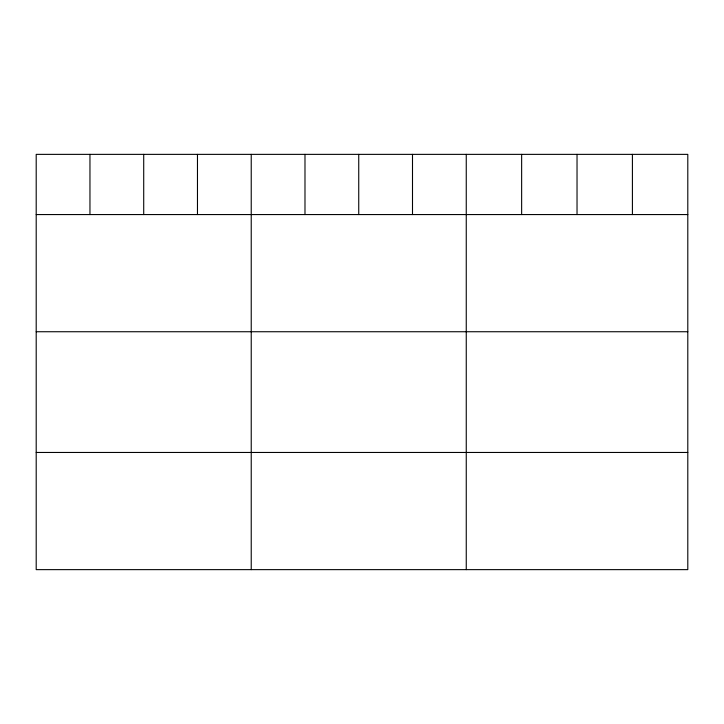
<?xml version="1.0" encoding="UTF-8"?>
<svg xmlns="http://www.w3.org/2000/svg" width="724" height="724" viewBox="0 0 724 724"><rect width="100%" height="100%" fill="white"/><g stroke="black" fill="none" stroke-linecap="round" stroke-linejoin="round"><path stroke-width="1.09" d="M687.8 214.566L687.8 569.634L36.2 569.634L36.2 154.366L687.8 154.366L687.8 214.566L36.2 214.566M36.2 331.737L687.8 331.737M36.2 452.464L687.8 452.464M632.414 154.366L632.414 214.566M577.028 154.366L577.028 214.566M521.642 154.366L521.642 214.566M466.256 154.366L466.256 569.634M412.499 154.366L412.499 214.566M358.742 154.366L358.742 214.566M304.985 154.366L304.985 214.566M251.228 154.366L251.228 569.634M197.471 154.366L197.471 214.566M143.714 154.366L143.714 214.566M89.957 154.366L89.957 214.566"/></g></svg>
